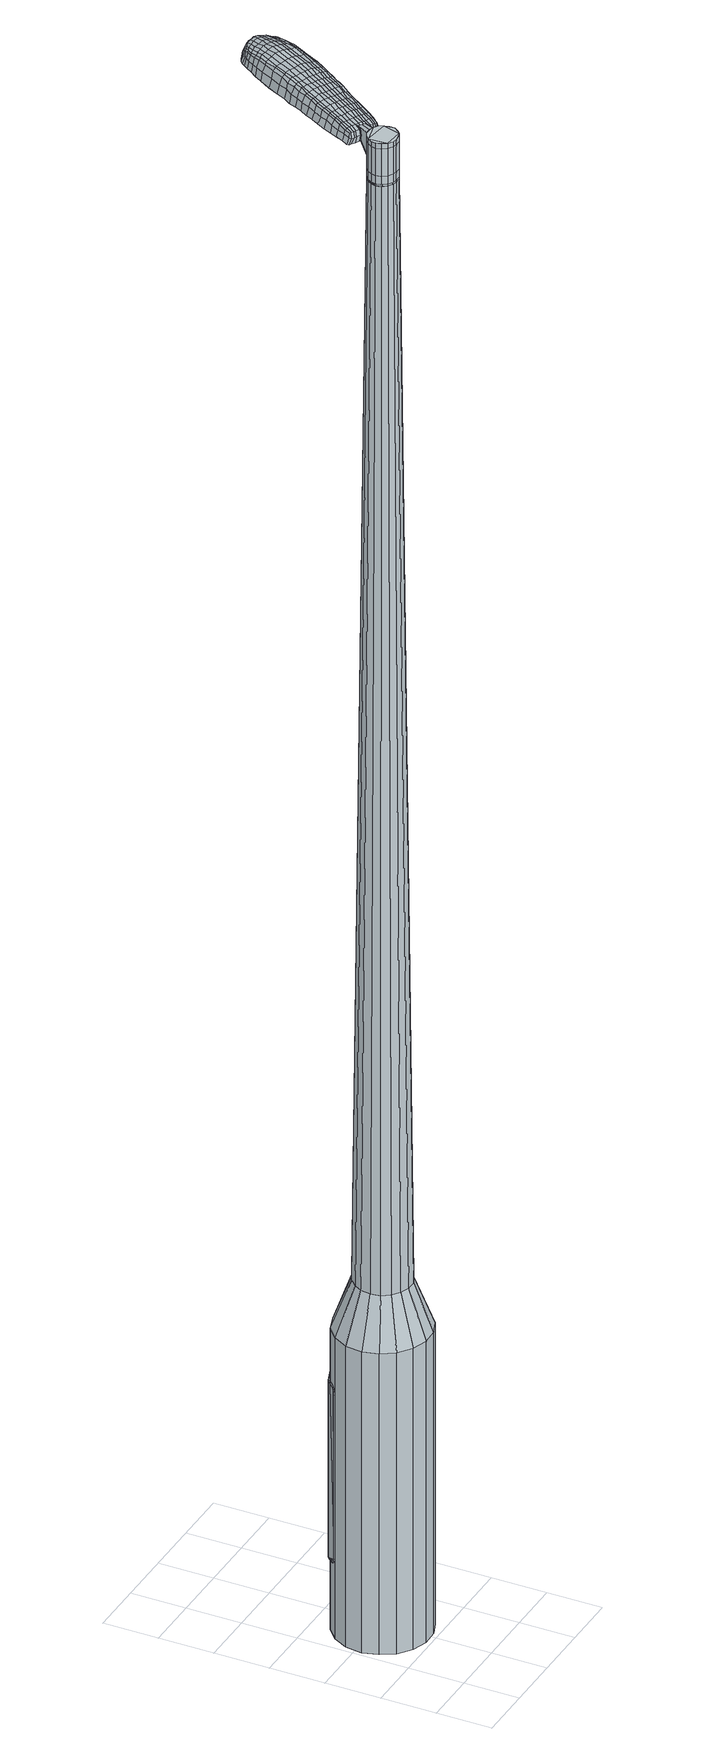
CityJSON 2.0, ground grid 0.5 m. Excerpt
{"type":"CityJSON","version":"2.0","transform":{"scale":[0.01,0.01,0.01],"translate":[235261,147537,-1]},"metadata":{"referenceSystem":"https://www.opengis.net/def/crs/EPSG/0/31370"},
"CityObjects":{
"object1":{"type":"GenericCityObject","attributes":{"cluster":329,"mean_distance_to_centroid":0.249,"new_centroid_x":235261.48,"new_centroid_y":147537.94,"mean_distance_to_camera":18.89,"H1":11.94,"H2":12.05,"Z_final":116.14,"cluster2":29,"proj_x":235270.27,"proj_y":147542.56,"id_line":52673,"bearing_l":152.27,"distance":9.94,"orientation":"right","G_obj":62.27},"geometry":[{"type":"MultiSurface","lod":"2","boundaries":[[[0,1,2,3]],[[1,4,5,2]],[[4,6,7,5]],[[6,8,9,7]],[[8,10,11,9]],[[10,12,13,11]],[[12,14,15,13]],[[14,16,17,15]],[[16,18,19,17]],[[18,20,21,19]],[[20,22,23,21]],[[22,24,25,23]],[[24,26,27,25]],[[26,28,29,27]],[[28,30,31,29]],[[30,32,33,31]],[[32,34,35,33]],[[34,0,3,35]],[[36,37,38,39]],[[38,40,41,42]],[[41,43,42]],[[42,44,45,46]],[[45,47,46]],[[46,48,49,50]],[[49,51,50]],[[42,46,50,38]],[[50,52,39,38]],[[53,36,39]],[[2,5,7,35]],[[7,9,11,15]],[[11,13,15]],[[15,17,19,23]],[[19,21,23]],[[23,25,27,31]],[[27,29,31]],[[15,23,31,7]],[[31,33,35,7]],[[3,2,35]],[[1,0,54,55]],[[0,34,56,54]],[[34,32,57,56]],[[32,30,58,57]],[[30,28,59,58]],[[28,26,60,59]],[[26,24,61,60]],[[24,22,62,61]],[[22,20,63,62]],[[20,18,64,63]],[[18,16,65,64]],[[16,14,66,65]],[[14,12,67,66]],[[12,10,68,67]],[[10,8,69,68]],[[8,6,70,69]],[[6,4,71,70]],[[4,1,55,71]],[[55,54,72,73]],[[54,56,74,72]],[[56,57,75,74]],[[57,58,76,75]],[[58,59,77,76]],[[59,60,78,77]],[[60,61,79,78]],[[61,62,80,79]],[[62,63,81,80]],[[63,64,82,81]],[[64,65,83,82]],[[65,66,84,83]],[[66,67,85,84]],[[67,68,86,85]],[[68,69,87,86]],[[69,70,88,87]],[[70,71,89,88]],[[71,55,73,89]],[[90,91,92,93]],[[74,94,91,90]],[[75,95,94,74]],[[76,96,95,75]],[[97,98,96,76]],[[99,100,98,97]],[[101,102,100,99]],[[103,104,102,101]],[[81,105,104,103]],[[106,107,105,81]],[[83,108,107,106]],[[84,109,108,83]],[[85,110,109,84]],[[86,111,110,85]],[[112,113,111,86]],[[88,114,113,112]],[[89,115,114,88]],[[93,92,115,89]],[[116,117,118,119]],[[120,116,119,121]],[[122,120,121,123]],[[124,122,123,125]],[[126,124,125,127]],[[128,126,127,129]],[[130,128,129,131]],[[132,130,131,133]],[[134,132,133,135]],[[136,134,135,137]],[[138,136,137,139]],[[140,138,139,141]],[[142,140,141,143]],[[144,142,143,145]],[[146,144,145,147]],[[148,146,147,149]],[[73,72,90,93]],[[72,74,90]],[[77,97,76]],[[77,78,99,97]],[[78,79,101,99]],[[79,80,103,101]],[[80,81,103]],[[82,106,81]],[[82,83,106]],[[87,112,86]],[[87,88,112]],[[73,93,89]],[[150,151,92,91]],[[151,115,92]],[[152,113,114]],[[152,111,113]],[[153,107,108]],[[153,105,107]],[[154,104,105]],[[154,155,102,104]],[[155,156,100,102]],[[156,157,98,100]],[[157,96,98]],[[150,91,94]],[[39,52,148,158]],[[151,150,159,149]],[[53,39,158,117]],[[150,94,118,159]],[[36,53,117,116]],[[94,95,119,118]],[[37,36,116,120]],[[95,96,121,119]],[[38,37,120,122]],[[96,157,123,121]],[[40,38,122,124]],[[157,156,125,123]],[[41,40,124,126]],[[156,155,127,125]],[[43,41,126,128]],[[155,154,129,127]],[[42,43,128,130]],[[154,105,131,129]],[[44,42,130,132]],[[105,153,133,131]],[[45,44,132,134]],[[153,108,135,133]],[[47,45,134,136]],[[108,109,137,135]],[[46,47,136,138]],[[109,110,139,137]],[[48,46,138,140]],[[110,111,141,139]],[[49,48,140,142]],[[111,152,143,141]],[[51,49,142,144]],[[152,114,145,143]],[[50,51,144,146]],[[114,115,147,145]],[[52,50,146,148]],[[115,151,149,147]],[[148,149,160,161]],[[149,159,162,160]],[[159,118,163,162]],[[118,117,164,163]],[[117,158,165,164]],[[158,148,161,165]],[[166,167,168,169]],[[170,166,169,171]],[[166,170,172,173]],[[167,166,173,174]],[[175,176,177,178]],[[179,175,178,180]],[[175,179,181,182]],[[176,175,182,183]],[[184,185,186,187]],[[188,184,187,189]],[[184,188,190,191]],[[185,184,191,192]],[[193,194,195,196]],[[197,193,196,198]],[[193,197,199,200]],[[194,193,200,201]],[[202,203,204,205]],[[206,202,205,207]],[[202,206,208,209]],[[203,202,209,210]],[[211,212,213,214]],[[215,211,214,216]],[[211,215,217,218]],[[212,211,218,219]],[[220,221,222,223]],[[212,220,223,213]],[[220,212,219,224]],[[221,220,224,225]],[[226,227,228,229]],[[221,226,229,222]],[[226,221,225,230]],[[227,226,230,231]],[[232,170,171,233]],[[227,232,233,228]],[[232,227,231,234]],[[170,232,234,172]],[[235,236,237,238]],[[239,235,238,240]],[[235,239,241,242]],[[236,235,242,243]],[[244,245,246,247]],[[236,244,247,237]],[[244,236,243,248]],[[245,244,248,249]],[[250,251,252,253]],[[245,250,253,246]],[[250,245,249,254]],[[251,250,254,255]],[[256,257,258,259]],[[251,256,259,252]],[[256,251,255,260]],[[257,256,260,261]],[[262,167,174,263]],[[257,262,263,258]],[[262,257,261,264]],[[167,262,264,168]],[[265,266,267,268]],[[269,265,268,270]],[[265,269,271,272]],[[266,265,272,273]],[[274,275,276,277]],[[266,274,277,267]],[[274,266,273,278]],[[275,274,278,279]],[[280,281,282,283]],[[275,280,283,276]],[[280,275,279,284]],[[281,280,284,285]],[[286,179,180,287]],[[281,286,287,282]],[[286,281,285,288]],[[179,286,288,181]],[[289,290,291,292]],[[293,289,292,294]],[[289,293,295,296]],[[290,289,296,297]],[[298,299,300,301]],[[290,298,301,291]],[[298,290,297,302]],[[299,298,302,303]],[[304,305,306,307]],[[299,304,307,300]],[[304,299,303,308]],[[305,304,308,309]],[[310,311,312,313]],[[305,310,313,306]],[[310,305,309,314]],[[311,310,314,315]],[[316,176,183,317]],[[311,316,317,312]],[[316,311,315,318]],[[176,316,318,177]],[[319,205,204,320]],[[321,319,320,322]],[[319,321,323,324]],[[205,319,324,207]],[[325,321,322,326]],[[327,325,326,328]],[[325,327,329,330]],[[321,325,330,323]],[[331,327,328,332]],[[333,331,332,334]],[[331,333,335,336]],[[327,331,336,329]],[[337,333,334,338]],[[339,337,338,340]],[[337,339,341,342]],[[333,337,342,335]],[[343,339,340,344]],[[194,343,344,195]],[[343,194,201,345]],[[339,343,345,341]],[[346,347,192,191]],[[348,346,191,190]],[[346,348,349,350]],[[347,346,350,351]],[[352,353,351,350]],[[354,352,350,349]],[[352,354,355,356]],[[353,352,356,357]],[[358,359,357,356]],[[360,358,356,355]],[[358,360,361,362]],[[359,358,362,363]],[[364,365,363,362]],[[366,364,362,361]],[[364,366,199,197]],[[365,364,197,198]],[[367,368,369,370]],[[269,367,370,271]],[[367,269,270,371]],[[368,367,371,372]],[[373,188,189,374]],[[368,373,374,369]],[[373,368,372,375]],[[188,373,375,190]],[[376,377,378,379]],[[215,376,379,217]],[[376,215,216,380]],[[377,376,380,381]],[[382,383,384,385]],[[377,382,385,378]],[[382,377,381,386]],[[383,382,386,387]],[[388,185,192,389]],[[383,388,389,384]],[[388,383,387,390]],[[185,388,390,186]],[[391,392,393,394]],[[173,391,394,174]],[[391,173,172,395]],[[392,391,395,396]],[[397,398,399,400]],[[392,397,400,393]],[[397,392,396,401]],[[398,397,401,402]],[[403,196,195,404]],[[398,403,404,399]],[[403,398,402,405]],[[196,403,405,198]],[[406,407,408,409]],[[178,406,409,180]],[[406,178,177,410]],[[407,406,410,411]],[[412,200,199,413]],[[407,412,413,408]],[[412,407,411,414]],[[200,412,414,201]],[[415,416,417,418]],[[293,415,418,295]],[[415,293,294,419]],[[416,415,419,420]],[[421,206,207,422]],[[416,421,422,417]],[[421,416,420,423]],[[206,421,423,208]],[[424,425,426,427]],[[239,424,427,241]],[[424,239,240,428]],[[425,424,428,429]],[[430,431,432,433]],[[425,430,433,426]],[[430,425,429,434]],[[431,430,434,435]],[[436,203,210,437]],[[431,436,437,432]],[[436,431,435,438]],[[203,436,438,204]],[[439,440,429,428]],[[238,439,428,240]],[[439,238,237,441]],[[440,439,441,442]],[[443,444,435,434]],[[440,443,434,429]],[[443,440,442,445]],[[444,443,445,446]],[[447,320,204,438]],[[444,447,438,435]],[[447,444,446,448]],[[320,447,448,322]],[[449,450,451,452]],[[296,449,452,297]],[[449,296,295,418]],[[450,449,418,417]],[[453,324,323,454]],[[450,453,454,451]],[[453,450,417,422]],[[324,453,422,207]],[[455,456,442,441]],[[247,455,441,237]],[[455,247,246,457]],[[456,455,457,458]],[[459,460,446,445]],[[456,459,445,442]],[[459,456,458,461]],[[460,459,461,462]],[[463,326,322,448]],[[460,463,448,446]],[[463,460,462,464]],[[326,463,464,328]],[[465,466,467,468]],[[302,465,468,303]],[[465,302,297,452]],[[466,465,452,451]],[[469,330,329,470]],[[466,469,470,467]],[[469,466,451,454]],[[330,469,454,323]],[[471,472,458,457]],[[253,471,457,246]],[[471,253,252,473]],[[472,471,473,474]],[[475,476,462,461]],[[472,475,461,458]],[[475,472,474,477]],[[476,475,477,478]],[[479,332,328,464]],[[476,479,464,462]],[[479,476,478,480]],[[332,479,480,334]],[[481,482,483,484]],[[308,481,484,309]],[[481,308,303,468]],[[482,481,468,467]],[[485,336,335,486]],[[482,485,486,483]],[[485,482,467,470]],[[336,485,470,329]],[[487,488,474,473]],[[259,487,473,252]],[[487,259,258,489]],[[488,487,489,490]],[[491,492,478,477]],[[488,491,477,474]],[[491,488,490,493]],[[492,491,493,494]],[[495,338,334,480]],[[492,495,480,478]],[[495,492,494,496]],[[338,495,496,340]],[[497,498,499,500]],[[314,497,500,315]],[[497,314,309,484]],[[498,497,484,483]],[[501,342,341,502]],[[498,501,502,499]],[[501,498,483,486]],[[342,501,486,335]],[[503,504,490,489]],[[263,503,489,258]],[[503,263,174,394]],[[504,503,394,393]],[[505,506,494,493]],[[504,505,493,490]],[[505,504,393,400]],[[506,505,400,399]],[[507,344,340,496]],[[506,507,496,494]],[[507,506,399,404]],[[344,507,404,195]],[[508,509,411,410]],[[318,508,410,177]],[[508,318,315,500]],[[509,508,500,499]],[[510,345,201,414]],[[509,510,414,411]],[[510,509,499,502]],[[345,510,502,341]],[[511,512,372,371]],[[268,511,371,270]],[[511,268,267,513]],[[512,511,513,514]],[[515,348,190,375]],[[512,515,375,372]],[[515,512,514,516]],[[348,515,516,349]],[[517,518,519,520]],[[218,517,520,219]],[[517,218,217,379]],[[518,517,379,378]],[[521,522,523,524]],[[518,521,524,519]],[[521,518,378,385]],[[522,521,385,384]],[[525,347,351,526]],[[522,525,526,523]],[[525,522,384,389]],[[347,525,389,192]],[[527,528,514,513]],[[277,527,513,267]],[[527,277,276,529]],[[528,527,529,530]],[[531,354,349,516]],[[528,531,516,514]],[[531,528,530,532]],[[354,531,532,355]],[[533,534,535,536]],[[224,533,536,225]],[[533,224,219,520]],[[534,533,520,519]],[[537,538,539,540]],[[534,537,540,535]],[[537,534,519,524]],[[538,537,524,523]],[[541,353,357,542]],[[538,541,542,539]],[[541,538,523,526]],[[353,541,526,351]],[[543,544,530,529]],[[283,543,529,276]],[[543,283,282,545]],[[544,543,545,546]],[[547,360,355,532]],[[544,547,532,530]],[[547,544,546,548]],[[360,547,548,361]],[[549,550,551,552]],[[230,549,552,231]],[[549,230,225,536]],[[550,549,536,535]],[[553,554,555,556]],[[550,553,556,551]],[[553,550,535,540]],[[554,553,540,539]],[[557,359,363,558]],[[554,557,558,555]],[[557,554,539,542]],[[359,557,542,357]],[[559,560,546,545]],[[287,559,545,282]],[[559,287,180,409]],[[560,559,409,408]],[[561,366,361,548]],[[560,561,548,546]],[[561,560,408,413]],[[366,561,413,199]],[[562,563,396,395]],[[234,562,395,172]],[[562,234,231,552]],[[563,562,552,551]],[[564,565,402,401]],[[563,564,401,396]],[[564,563,551,556]],[[565,564,556,555]],[[566,365,198,405]],[[565,566,405,402]],[[566,565,555,558]],[[365,566,558,363]],[[567,568,569,570]],[[570,569,571,572]],[[573,571,569,574]],[[574,569,568,575]],[[576,577,578,579]],[[579,578,580,581]],[[582,580,578,583]],[[583,578,577,584]],[[585,586,587,588]],[[588,587,589,590]],[[591,589,587,592]],[[592,587,586,593]],[[594,595,596,597]],[[597,596,598,599]],[[600,598,596,601]],[[601,596,595,602]],[[603,604,605,606]],[[606,605,607,608]],[[609,607,605,610]],[[610,605,604,611]],[[612,613,614,615]],[[615,614,616,617]],[[618,616,614,619]],[[619,614,613,620]],[[621,622,623,624]],[[624,623,613,612]],[[620,613,623,625]],[[625,623,622,626]],[[627,628,629,630]],[[630,629,622,621]],[[626,622,629,631]],[[631,629,628,632]],[[572,571,633,634]],[[634,633,628,627]],[[632,628,633,635]],[[635,633,571,573]],[[636,637,638,639]],[[639,638,640,641]],[[642,640,638,643]],[[643,638,637,644]],[[645,646,647,648]],[[648,647,637,636]],[[644,637,647,649]],[[649,647,646,650]],[[651,652,653,654]],[[654,653,646,645]],[[650,646,653,655]],[[655,653,652,656]],[[657,658,659,660]],[[660,659,652,651]],[[656,652,659,661]],[[661,659,658,662]],[[575,568,663,664]],[[664,663,658,657]],[[662,658,663,665]],[[665,663,568,567]],[[666,667,668,669]],[[669,668,670,671]],[[672,670,668,673]],[[673,668,667,674]],[[675,676,677,678]],[[678,677,667,666]],[[674,667,677,679]],[[679,677,676,680]],[[681,682,683,684]],[[684,683,676,675]],[[680,676,683,685]],[[685,683,682,686]],[[581,580,687,688]],[[688,687,682,681]],[[686,682,687,689]],[[689,687,580,582]],[[690,691,692,693]],[[693,692,694,695]],[[696,694,692,697]],[[697,692,691,698]],[[699,700,701,702]],[[702,701,691,690]],[[698,691,701,703]],[[703,701,700,704]],[[705,706,707,708]],[[708,707,700,699]],[[704,700,707,709]],[[709,707,706,710]],[[711,712,713,714]],[[714,713,706,705]],[[710,706,713,715]],[[715,713,712,716]],[[584,577,717,718]],[[718,717,712,711]],[[716,712,717,719]],[[719,717,577,576]],[[603,606,720,721]],[[721,720,722,723]],[[724,722,720,725]],[[725,720,606,608]],[[723,722,726,727]],[[727,726,728,729]],[[730,728,726,731]],[[731,726,722,724]],[[729,728,732,733]],[[733,732,734,735]],[[736,734,732,737]],[[737,732,728,730]],[[735,734,738,739]],[[739,738,740,741]],[[742,740,738,743]],[[743,738,734,736]],[[741,740,744,745]],[[745,744,595,594]],[[602,595,744,746]],[[746,744,740,742]],[[593,747,748,592]],[[592,748,749,591]],[[750,749,748,751]],[[751,748,747,752]],[[752,753,754,751]],[[751,754,755,750]],[[756,755,754,757]],[[757,754,753,758]],[[758,759,760,757]],[[757,760,761,756]],[[762,761,760,763]],[[763,760,759,764]],[[764,765,766,763]],[[763,766,767,762]],[[600,767,766,598]],[[598,766,765,599]],[[768,769,770,771]],[[771,770,670,672]],[[671,670,770,772]],[[772,770,769,773]],[[590,589,774,775]],[[775,774,769,768]],[[773,769,774,776]],[[776,774,589,591]],[[777,778,779,780]],[[780,779,616,618]],[[617,616,779,781]],[[781,779,778,782]],[[783,784,785,786]],[[786,785,778,777]],[[782,778,785,787]],[[787,785,784,788]],[[593,586,789,790]],[[790,789,784,783]],[[788,784,789,791]],[[791,789,586,585]],[[792,793,794,795]],[[795,794,574,575]],[[573,574,794,796]],[[796,794,793,797]],[[798,799,800,801]],[[801,800,793,792]],[[797,793,800,802]],[[802,800,799,803]],[[594,597,804,805]],[[805,804,799,798]],[[803,799,804,806]],[[806,804,597,599]],[[807,808,809,810]],[[810,809,579,581]],[[576,579,809,811]],[[811,809,808,812]],[[600,601,813,814]],[[814,813,808,807]],[[812,808,813,815]],[[815,813,601,602]],[[816,817,694,818]],[[818,694,696]],[[695,694,819]],[[819,694,817,820]],[[608,607,821,822]],[[822,821,817,816]],[[820,817,821,823]],[[823,821,607,609]],[[824,825,826,827]],[[827,826,640,642]],[[641,640,826,828]],[[828,826,825,829]],[[830,831,832,833]],[[833,832,825,824]],[[829,825,832,834]],[[834,832,831,835]],[[611,604,836,837]],[[837,836,831,830]],[[835,831,836,838]],[[838,836,604,603]],[[829,839,840,828]],[[828,840,639,641]],[[636,639,840,841]],[[841,840,839,842]],[[835,843,844,834]],[[834,844,839,829]],[[842,839,844,845]],[[845,844,843,846]],[[603,721,161,838]],[[838,161,843,835]],[[846,843,161,847]],[[847,161,721,723]],[[848,849,850,851]],[[851,850,697,698]],[[696,697,850,818]],[[818,850,849,816]],[[724,725,852,853]],[[853,852,849,848]],[[816,849,852,822]],[[822,852,725,608]],[[842,854,855,841]],[[841,855,648,636]],[[645,648,855,856]],[[856,855,854,857]],[[846,858,859,845]],[[845,859,854,842]],[[857,854,859,860]],[[860,859,858,861]],[[723,727,862,847]],[[847,862,858,846]],[[861,858,862,863]],[[863,862,727,729]],[[864,865,866,867]],[[867,866,703,704]],[[698,703,866,851]],[[851,866,865,848]],[[730,731,868,869]],[[869,868,865,864]],[[848,865,868,853]],[[853,868,731,724]],[[857,870,856]],[[856,870,654,645]],[[651,654,870,871]],[[871,870,872]],[[861,873,874,860]],[[860,874,870,857]],[[872,870,874,875]],[[875,874,873,876]],[[729,733,877,863]],[[863,877,873,861]],[[876,873,877,878]],[[878,877,733,735]],[[879,880,881,882]],[[882,881,709,710]],[[704,709,881,867]],[[867,881,880,864]],[[736,737,883,884]],[[884,883,880,879]],[[864,880,883,869]],[[869,883,737,730]],[[872,885,886,871]],[[871,886,660,651]],[[657,660,886,887]],[[887,886,885,888]],[[876,889,890,875]],[[875,890,885,872]],[[888,885,890,891]],[[891,890,889,892]],[[735,739,893,878]],[[878,893,889,876]],[[892,889,893,894]],[[894,893,739,741]],[[895,896,897,898]],[[898,897,715,716]],[[710,715,897,882]],[[882,897,896,879]],[[742,743,899,900]],[[900,899,896,895]],[[879,896,899,884]],[[884,899,743,736]],[[888,901,902,887]],[[887,902,664,657]],[[575,664,902,795]],[[795,902,901,792]],[[892,903,904,891]],[[891,904,901,888]],[[792,901,904,801]],[[801,904,903,798]],[[741,745,905,894]],[[894,905,903,892]],[[798,903,905,805]],[[805,905,745,594]],[[812,906,907,811]],[[811,907,719,576]],[[716,719,907,898]],[[898,907,906,895]],[[602,746,908,815]],[[815,908,906,812]],[[895,906,908,900]],[[900,908,746,742]],[[773,909,910,772]],[[772,910,669,671]],[[666,669,910,911]],[[911,910,909,912]],[[591,749,913,776]],[[776,913,909,773]],[[912,909,913,914]],[[914,913,749,750]],[[915,916,917,918]],[[918,917,619,620]],[[618,619,917,780]],[[780,917,916,777]],[[919,920,921,922]],[[922,921,916,915]],[[777,916,921,786]],[[786,921,920,783]],[[752,747,923,924]],[[924,923,920,919]],[[783,920,923,790]],[[790,923,747,593]],[[912,925,926,911]],[[911,926,678,666]],[[675,678,926,927]],[[927,926,925,928]],[[750,755,929,914]],[[914,929,925,912]],[[928,925,929,930]],[[930,929,755,756]],[[931,932,933,934]],[[934,933,625,626]],[[620,625,933,918]],[[918,933,932,915]],[[935,936,937,938]],[[938,937,932,931]],[[915,932,937,922]],[[922,937,936,919]],[[758,753,939,940]],[[940,939,936,935]],[[919,936,939,924]],[[924,939,753,752]],[[928,941,942,927]],[[927,942,684,675]],[[681,684,942,943]],[[943,942,941,944]],[[756,761,945,930]],[[930,945,941,928]],[[944,941,945,946]],[[946,945,761,762]],[[947,948,949,950]],[[950,949,631,632]],[[626,631,949,934]],[[934,949,948,931]],[[951,952,953,954]],[[954,953,948,947]],[[931,948,953,938]],[[938,953,952,935]],[[764,759,955,956]],[[956,955,952,951]],[[935,952,955,940]],[[940,955,759,758]],[[944,957,958,943]],[[943,958,688,681]],[[581,688,958,810]],[[810,958,957,807]],[[762,767,959,946]],[[946,959,957,944]],[[807,957,959,814]],[[814,959,767,600]],[[797,960,961,796]],[[796,961,635,573]],[[632,635,961,950]],[[950,961,960,947]],[[803,962,963,802]],[[802,963,960,797]],[[947,960,963,954]],[[954,963,962,951]],[[599,765,964,806]],[[806,964,962,803]],[[951,962,964,956]],[[956,964,765,764]],[[567,570,169,168]],[[570,572,171,169]],[[582,583,182,181]],[[583,584,183,182]],[[585,588,187,186]],[[588,590,189,187]],[[609,610,209,208]],[[610,611,210,209]],[[612,615,214,213]],[[615,617,216,214]],[[621,624,223,222]],[[624,612,213,223]],[[627,630,229,228]],[[630,621,222,229]],[[572,634,233,171]],[[634,627,228,233]],[[642,643,242,241]],[[643,644,243,242]],[[644,649,248,243]],[[649,650,249,248]],[[650,655,254,249]],[[655,656,255,254]],[[656,661,260,255]],[[661,662,261,260]],[[662,665,264,261]],[[665,567,168,264]],[[672,673,272,271]],[[673,674,273,272]],[[674,679,278,273]],[[679,680,279,278]],[[680,685,284,279]],[[685,686,285,284]],[[686,689,288,285]],[[689,582,181,288]],[[690,693,292,291]],[[693,695,294,292]],[[699,702,301,300]],[[702,690,291,301]],[[705,708,307,306]],[[708,699,300,307]],[[711,714,313,312]],[[714,705,306,313]],[[584,718,317,183]],[[718,711,312,317]],[[768,771,370,369]],[[771,672,271,370]],[[590,775,374,189]],[[775,768,369,374]],[[617,781,380,216]],[[781,782,381,380]],[[782,787,386,381]],[[787,788,387,386]],[[788,791,390,387]],[[791,585,186,390]],[[695,819,419,294]],[[819,820,420,419]],[[820,823,423,420]],[[823,609,208,423]],[[824,827,427,426]],[[827,642,241,427]],[[830,833,433,432]],[[833,824,426,433]],[[611,837,437,210]],[[837,830,432,437]],[[965,966,967,968]],[[969,970,968,967]],[[971,972,973,974]],[[975,976,977,978]],[[966,979,980,967]],[[981,969,967,980]],[[982,971,974,983]],[[984,985,976,975]],[[979,986,987,980]],[[987,988,981,980]],[[989,982,983,990]],[[991,985,984,992]],[[986,993,994,987]],[[994,995,988,987]],[[996,989,990,997]],[[998,991,992,999]],[[1000,1001,1002,1003]],[[1004,1005,1001,1000]],[[1004,1006,1007,1005]],[[1006,1008,1009,1007]],[[1010,1011,1012,1013]],[[1014,1015,1011,1010]],[[1016,1015,1014]],[[1017,1018,1015,1016]],[[1013,1002,1001,1010]],[[1010,1001,1005,1014]],[[1005,1007,1016,1014]],[[1007,1009,1017,1016]],[[974,973,970,969]],[[983,974,969,981]],[[988,990,983,981]],[[995,997,990,988]],[[975,978,972,971]],[[984,975,971,982]],[[992,984,982,989]],[[999,992,989,996]],[[976,1000,1003,977]],[[985,1004,1000,976]],[[1006,1004,985,991]],[[1008,1006,991,998]],[[1019,1020,1021,1022]],[[1021,1023,1024,1025]],[[1021,1025,1026,1027]],[[1021,1027,1022]],[[1028,1019,1022,1029]],[[1030,1029,1022,1031]],[[1032,1031,1022]],[[1033,1021,1020,1034]],[[1035,1033,1034,1036]],[[1037,1035,1036,1038]],[[1039,1037,1038,1040]],[[1041,1039,1040,1042]],[[1042,1043,1044,1045]],[[1042,1045,1046,1047]],[[1042,1047,1048,1049]],[[1048,1050,1051,1052]],[[1048,1052,1053,1054]],[[1048,1054,1049]],[[1042,1049,1041]],[[1055,1056,1020,1019]],[[1057,1058,1023,1021]],[[1059,1060,1032,1022]],[[1056,1061,1034,1020]],[[1062,1057,1021,1033]],[[1061,1063,1036,1034]],[[1064,1062,1033,1035]],[[1063,1065,1038,1036]],[[1066,1064,1035,1037]],[[1065,1067,1040,1038]],[[1068,1066,1037,1039]],[[1067,1069,1042,1040]],[[1070,1068,1039,1041]],[[1069,1071,1043,1042]],[[1072,1073,1050,1048]],[[1074,1070,1041,1049]],[[1044,1043,1071,1075]],[[1045,1044,1075,1076]],[[1046,1045,1076,1077]],[[1047,1046,1077,1078]],[[1048,1047,1078,1072]],[[1079,1055,1019,1028]],[[1080,1079,1028,1029]],[[1081,1080,1029,1030]],[[1082,1081,1030,1031]],[[1060,1082,1031,1032]],[[1024,1023,1058,1083]],[[1051,1050,1073,1084]],[[1025,1024,1083,1085]],[[1026,1025,1085,1086]],[[1027,1026,1086,1087]],[[1022,1027,1087,1059]],[[1052,1051,1084,1088]],[[1053,1052,1088,1089]],[[1054,1053,1089,1090]],[[1049,1054,1090,1074]]]}]}
},
"vertices":[
[66,133,384],[78,124,384],[78,124,96],[66,133,96],[86,112,384],[86,112,96],[89,98,384],[89,98,96],[87,83,384],[87,83,96],[80,70,384],[80,70,96],[69,60,384],[69,60,96],[56,55,384],[56,55,96],[41,54,384],[41,54,96],[27,59,384],[27,59,96],[15,68,384],[15,68,96],[8,80,384],[8,80,96],[4,94,384],[4,94,96],[6,109,384],[6,109,96],[13,122,384],[13,122,96],[24,132,384],[24,132,96],[38,137,384],[38,137,96],[52,138,384],[52,138,96],[44,109,1524],[40,107,1524],[36,104,1524],[53,108,1524],[34,100,1524],[33,96,1524],[37,87,1524],[34,91,1524],[41,84,1524],[45,83,1524],[54,85,1524],[50,83,1524],[57,88,1524],[60,92,1524],[59,101,1524],[60,97,1524],[57,105,1524],[49,109,1524],[59,118,429],[65,113,429],[50,121,429],[41,121,429],[33,117,429],[27,111,429],[23,104,429],[22,95,429],[23,86,429],[28,79,429],[35,74,429],[43,71,429],[52,71,429],[60,75,429],[67,81,429],[71,88,429],[72,97,429],[70,106,429],[53,108,1483],[57,105,1483],[49,109,1483],[44,109,1483],[40,107,1483],[36,104,1483],[34,100,1483],[33,96,1483],[34,91,1483],[37,87,1483],[41,84,1483],[45,83,1483],[50,83,1483],[54,85,1483],[57,88,1483],[60,92,1483],[60,97,1483],[59,101,1483],[53,107,1483],[53,107,1485],[56,105,1485],[56,105,1483],[49,109,1485],[44,109,1485],[40,107,1485],[37,104,1483],[37,104,1485],[35,100,1483],[35,100,1485],[34,96,1483],[34,96,1485],[35,91,1483],[35,91,1485],[37,87,1485],[41,85,1483],[41,85,1485],[45,83,1485],[50,83,1485],[54,85,1485],[57,88,1485],[59,92,1483],[59,92,1485],[60,97,1485],[59,101,1485],[44,109,1519],[49,109,1519],[49,109,1493],[44,109,1493],[40,107,1519],[40,107,1493],[36,104,1519],[36,104,1493],[34,100,1519],[34,100,1493],[33,96,1519],[33,96,1493],[34,91,1519],[34,91,1493],[37,87,1519],[37,87,1493],[41,84,1519],[41,84,1493],[45,83,1519],[45,83,1493],[50,83,1519],[50,83,1493],[54,85,1519],[54,85,1493],[57,88,1519],[57,88,1493],[60,92,1519],[60,92,1493],[60,97,1519],[60,97,1493],[59,101,1519],[59,101,1493],[57,105,1519],[57,105,1493],[53,108,1485],[57,105,1485],[60,92,1485],[41,84,1485],[34,91,1485],[33,96,1485],[34,100,1485],[36,104,1485],[53,108,1519],[53,108,1493],[65,123,1513],[65,123,1518],[62,124,1513],[59,126,1513],[59,126,1518],[62,124,1518],[114,181,1519],[110,175,1518],[112,175,1509],[115,181,1510],[118,188,1519],[120,189,1510],[116,188,1526],[112,181,1525],[108,175,1525],[80,199,1519],[76,193,1518],[77,191,1525],[80,198,1525],[83,207,1519],[84,205,1526],[83,209,1510],[79,201,1510],[76,195,1509],[129,256,1519],[132,254,1519],[133,255,1513],[130,257,1513],[125,257,1519],[125,258,1513],[124,255,1524],[128,254,1524],[132,253,1524],[95,190,1530],[91,184,1529],[94,182,1529],[98,189,1530],[99,198,1531],[102,197,1531],[96,200,1530],[91,192,1530],[88,185,1529],[57,119,1512],[60,117,1512],[60,119,1517],[58,120,1517],[55,120,1512],[55,121,1517],[55,121,1506],[58,120,1506],[60,118,1506],[140,234,1519],[139,231,1519],[140,231,1512],[141,234,1512],[140,236,1518],[142,237,1512],[139,236,1522],[139,234,1523],[137,231,1524],[137,226,1519],[135,221,1519],[136,222,1512],[139,227,1512],[136,227,1524],[133,221,1525],[132,216,1519],[129,209,1519],[131,209,1511],[134,216,1511],[131,216,1526],[127,209,1526],[123,199,1519],[125,199,1510],[122,199,1526],[75,118,1513],[79,124,1513],[78,124,1518],[74,118,1517],[72,113,1512],[72,114,1516],[74,113,1506],[77,118,1507],[81,124,1507],[83,131,1514],[87,137,1515],[86,137,1520],[82,130,1519],[85,131,1507],[89,137,1507],[91,143,1515],[95,150,1516],[93,150,1522],[89,143,1521],[93,144,1508],[97,150,1508],[99,156,1517],[103,162,1517],[101,162,1524],[97,156,1523],[101,156,1508],[104,163,1509],[106,169,1518],[104,168,1524],[108,169,1509],[109,251,1519],[107,249,1519],[108,248,1524],[110,251,1523],[110,253,1518],[111,252,1522],[110,255,1512],[108,253,1512],[106,250,1512],[104,245,1519],[101,240,1519],[102,239,1525],[105,244,1524],[103,246,1512],[100,241,1512],[98,235,1519],[94,228,1519],[95,226,1526],[99,233,1526],[97,236,1511],[93,229,1511],[89,217,1519],[90,216,1526],[88,219,1510],[49,132,1513],[52,139,1513],[51,140,1507],[48,133,1507],[47,127,1512],[46,128,1506],[48,127,1516],[49,131,1517],[53,138,1518],[55,146,1514],[58,152,1515],[57,154,1507],[54,147,1507],[56,144,1519],[59,151,1520],[61,159,1515],[64,166,1516],[64,168,1508],[60,161,1508],[62,158,1521],[65,165,1522],[67,173,1517],[70,180,1517],[70,181,1509],[67,175,1508],[68,171,1523],[71,178,1524],[73,186,1518],[73,188,1509],[74,185,1524],[61,125,1519],[63,123,1519],[64,131,1520],[66,130,1520],[61,133,1520],[58,126,1519],[67,138,1522],[70,136,1522],[71,144,1523],[73,143,1523],[68,146,1523],[65,139,1521],[74,151,1524],[77,150,1524],[78,158,1525],[80,156,1525],[75,159,1525],[72,152,1524],[81,164,1526],[84,163,1526],[85,171,1527],[87,169,1527],[82,172,1527],[78,166,1526],[88,177,1528],[91,176,1528],[85,179,1528],[127,252,1527],[130,250,1527],[123,253,1526],[121,249,1527],[125,248,1528],[128,246,1528],[122,242,1529],[125,240,1529],[118,243,1528],[115,237,1530],[118,236,1530],[122,234,1530],[115,229,1531],[118,227,1531],[111,231,1530],[107,223,1531],[111,221,1531],[114,219,1531],[105,210,1531],[108,208,1531],[101,211,1531],[112,255,1518],[115,256,1519],[115,257,1513],[112,256,1513],[112,253,1523],[115,254,1523],[120,257,1519],[120,258,1513],[119,255,1524],[141,239,1518],[140,241,1518],[139,241,1523],[139,238,1523],[142,239,1513],[141,242,1513],[139,245,1519],[138,249,1519],[137,247,1524],[138,244,1523],[140,246,1513],[138,249,1513],[135,252,1519],[134,250,1524],[136,252,1513],[110,181,1528],[109,182,1528],[105,176,1528],[107,175,1527],[115,189,1528],[113,190,1529],[106,184,1529],[103,185,1530],[100,179,1529],[103,178,1528],[111,192,1529],[108,193,1530],[101,187,1530],[97,181,1529],[105,195,1531],[82,197,1528],[84,196,1529],[88,204,1529],[86,204,1528],[79,190,1527],[81,189,1528],[87,194,1529],[91,202,1530],[84,187,1528],[47,124,1512],[49,123,1512],[50,124,1517],[48,125,1517],[46,126,1506],[48,125,1506],[52,122,1512],[52,123,1517],[51,123,1506],[70,112,1512],[69,113,1512],[70,113,1506],[72,112,1506],[70,113,1517],[69,114,1517],[67,114,1512],[64,115,1512],[65,116,1506],[68,114,1506],[67,115,1517],[65,116,1517],[62,116,1512],[63,117,1506],[63,117,1517],[73,118,1519],[72,119,1519],[77,124,1520],[75,125,1520],[70,120,1519],[67,121,1519],[73,126,1520],[71,127,1520],[65,122,1519],[69,129,1520],[50,130,1519],[52,129,1519],[55,136,1520],[54,137,1520],[55,128,1519],[58,134,1520],[81,131,1521],[79,132,1521],[84,137,1522],[83,138,1522],[77,133,1521],[75,134,1521],[81,139,1522],[78,140,1523],[72,135,1522],[76,142,1523],[57,144,1521],[59,143,1521],[62,149,1522],[60,150,1522],[62,141,1521],[65,148,1522],[88,144,1523],[87,144,1523],[92,150,1524],[90,151,1524],[84,146,1523],[82,147,1524],[88,152,1525],[85,153,1525],[79,148,1524],[83,155,1525],[63,157,1523],[65,156,1523],[68,163,1524],[66,164,1524],[68,154,1524],[71,161,1525],[96,156,1525],[94,157,1525],[99,163,1526],[98,164,1526],[92,158,1526],[89,160,1526],[95,165,1527],[93,166,1527],[86,161,1526],[90,168,1527],[69,170,1525],[71,169,1525],[74,176,1526],[72,177,1526],[75,168,1526],[78,174,1527],[103,169,1527],[101,170,1527],[99,171,1527],[96,173,1528],[94,174,1528],[76,184,1527],[78,183,1527],[81,181,1528],[111,251,1525],[114,252,1525],[109,248,1526],[112,249,1526],[118,253,1526],[116,249,1527],[138,236,1525],[138,238,1525],[136,235,1526],[137,233,1525],[137,242,1525],[135,245,1526],[133,241,1527],[135,238,1526],[133,248,1526],[131,244,1527],[106,244,1526],[109,244,1527],[103,238,1527],[106,238,1528],[113,244,1528],[110,238,1529],[135,228,1526],[134,230,1527],[131,224,1528],[132,222,1527],[133,233,1527],[131,236,1528],[128,229,1529],[130,227,1528],[128,238,1528],[125,232,1530],[100,233,1528],[103,233,1529],[96,226,1528],[99,225,1529],[107,232,1529],[103,224,1530],[130,217,1528],[129,219,1528],[125,211,1529],[126,210,1528],[127,221,1529],[124,223,1530],[120,215,1530],[123,213,1530],[122,225,1530],[117,217,1531],[91,215,1529],[93,215,1529],[97,213,1530],[120,199,1528],[119,201,1529],[117,202,1530],[114,204,1530],[111,206,1531],[110,176,1509],[108,176,1518],[112,182,1518],[114,182,1509],[116,189,1519],[118,190,1510],[114,189,1525],[110,182,1525],[107,176,1525],[79,190,1525],[78,192,1518],[81,198,1518],[82,197,1525],[85,206,1519],[86,204,1525],[84,208,1510],[81,200,1509],[78,194,1509],[132,253,1513],[131,252,1519],[128,254,1519],[129,255,1513],[125,255,1519],[125,255,1513],[124,253,1524],[128,253,1524],[131,251,1524],[94,183,1528],[92,184,1528],[95,191,1529],[98,189,1529],[99,199,1529],[102,197,1529],[96,200,1529],[92,192,1529],[89,186,1528],[61,120,1516],[61,119,1512],[58,121,1512],[59,121,1516],[56,122,1512],[56,123,1516],[56,123,1506],[59,122,1506],[61,120,1506],[139,232,1512],[137,232,1519],[138,234,1518],[140,235,1512],[138,236,1518],[140,237,1512],[137,236,1522],[137,235,1523],[136,232,1523],[135,222,1512],[133,222,1519],[135,227,1519],[137,227,1512],[134,227,1524],[131,222,1525],[129,210,1511],[127,210,1519],[130,217,1519],[132,217,1511],[129,217,1525],[125,210,1526],[122,200,1519],[124,200,1510],[120,200,1526],[76,125,1518],[78,125,1513],[74,119,1513],[73,119,1517],[71,115,1512],[71,116,1515],[72,115,1506],[75,119,1506],[79,126,1507],[84,138,1520],[86,138,1514],[82,132,1514],[80,132,1519],[83,132,1507],[87,138,1507],[92,151,1522],[93,151,1516],[89,144,1515],[88,144,1521],[91,145,1508],[95,151,1508],[99,163,1523],[101,163,1517],[97,157,1516],[95,157,1522],[99,158,1508],[103,164,1508],[105,170,1517],[103,170,1524],[107,170,1509],[109,246,1523],[108,247,1519],[110,250,1518],[111,249,1523],[111,252,1518],[112,251,1522],[111,253,1512],[109,251,1512],[108,249,1512],[103,237,1525],[103,239,1519],[106,243,1519],[106,242,1524],[105,245,1512],[102,240,1512],[97,225,1526],[96,227,1519],[100,234,1519],[100,232,1525],[99,235,1511],[95,228,1511],[90,216,1519],[91,215,1526],[90,218,1510],[53,139,1507],[54,138,1513],[51,131,1513],[50,133,1506],[49,126,1512],[48,128,1506],[50,127,1515],[51,130,1517],[54,137,1518],[59,153,1507],[60,152,1514],[57,145,1514],[56,146,1507],[58,144,1519],[61,151,1520],[65,167,1508],[66,165,1516],[63,159,1515],[62,160,1508],[64,157,1521],[67,164,1522],[71,181,1508],[72,179,1517],[69,172,1516],[68,174,1508],[70,171,1522],[73,177,1523],[75,185,1517],[74,187,1509],[76,184,1524],[61,125,1518],[63,124,1518],[64,132,1519],[67,130,1519],[62,133,1519],[59,127,1518],[68,138,1520],[70,137,1520],[71,145,1521],[74,144,1521],[69,146,1521],[65,140,1520],[75,151,1523],[77,150,1523],[78,158,1524],[81,157,1524],[75,160,1524],[72,153,1523],[81,165,1525],[84,163,1525],[85,171,1526],[87,170,1526],[82,173,1526],[79,166,1525],[88,178,1527],[91,176,1527],[85,179,1527],[129,249,1526],[127,251,1526],[123,251,1525],[121,248,1526],[125,247,1526],[128,245,1526],[125,240,1528],[122,242,1528],[118,243,1527],[115,236,1528],[118,235,1529],[121,234,1529],[118,227,1530],[115,229,1530],[112,230,1529],[107,222,1530],[111,221,1530],[114,219,1530],[108,208,1530],[105,210,1530],[102,211,1530],[115,255,1513],[115,254,1518],[113,253,1518],[112,254,1512],[113,251,1523],[115,252,1523],[120,254,1519],[120,255,1513],[120,253,1523],[137,240,1523],[138,241,1518],[139,238,1518],[137,238,1523],[140,239,1512],[139,241,1512],[135,246,1523],[136,247,1519],[137,244,1519],[136,243,1523],[138,244,1513],[136,248,1513],[134,250,1519],[133,249,1524],[134,251,1513],[105,177,1527],[108,183,1527],[109,182,1527],[106,176,1526],[113,190,1527],[112,190,1528],[100,180,1528],[103,186,1528],[106,184,1528],[102,178,1527],[110,192,1528],[108,194,1529],[101,188,1529],[97,181,1528],[105,195,1529],[88,203,1528],[84,196,1527],[83,196,1527],[87,204,1527],[80,190,1526],[81,189,1527],[88,194,1528],[92,202,1528],[85,188,1527],[51,126,1516],[50,125,1512],[50,126,1516],[48,127,1506],[49,127,1506],[53,124,1512],[53,124,1516],[53,125,1506],[71,115,1506],[70,115,1512],[71,114,1512],[72,114,1506],[70,115,1516],[70,116,1516],[66,118,1506],[66,117,1512],[68,116,1512],[69,116,1506],[68,117,1516],[66,118,1516],[63,118,1512],[64,119,1506],[63,119,1516],[72,120,1518],[72,119,1518],[76,125,1519],[75,126,1519],[68,122,1518],[70,121,1518],[73,127,1519],[71,128,1519],[69,129,1519],[56,136,1519],[53,130,1518],[52,130,1518],[55,137,1519],[55,128,1518],[59,135,1519],[79,132,1520],[80,132,1520],[84,138,1521],[83,139,1521],[75,135,1520],[77,133,1520],[81,140,1521],[78,141,1521],[72,136,1520],[76,142,1521],[62,150,1521],[59,143,1520],[58,143,1520],[61,150,1521],[62,141,1520],[65,148,1521],[87,145,1522],[91,151,1523],[90,152,1523],[82,148,1522],[84,146,1522],[88,153,1523],[86,154,1524],[79,149,1523],[83,155,1524],[69,163,1523],[65,156,1522],[64,157,1522],[68,164,1523],[69,155,1522],[72,161,1523],[94,158,1524],[95,157,1524],[98,164,1525],[97,164,1525],[89,160,1525],[92,159,1524],[95,165,1525],[93,167,1526],[87,162,1525],[90,168,1526],[75,176,1525],[72,170,1524],[71,170,1524],[74,177,1525],[75,168,1524],[78,175,1525],[101,171,1526],[102,170,1526],[96,173,1527],[99,172,1526],[94,175,1527],[78,183,1526],[77,183,1526],[82,181,1526],[114,250,1524],[112,250,1524],[110,247,1525],[112,248,1525],[119,251,1525],[117,248,1525],[135,235,1525],[136,238,1524],[136,236,1524],[135,233,1525],[133,241,1526],[134,244,1525],[135,241,1524],[134,238,1525],[132,247,1525],[130,243,1526],[109,243,1526],[107,242,1526],[104,237,1526],[106,238,1527],[114,243,1526],[110,237,1527],[130,224,1527],[133,230,1526],[133,228,1526],[131,223,1526],[127,229,1528],[130,235,1527],[132,233,1526],[129,227,1527],[128,238,1527],[124,232,1528],[103,232,1527],[101,232,1527],[97,225,1527],[99,225,1528],[107,231,1528],[103,224,1529],[124,211,1528],[128,219,1527],[128,217,1527],[125,210,1527],[120,216,1529],[124,223,1529],[126,221,1528],[122,213,1528],[121,225,1529],[117,218,1530],[94,214,1528],[92,215,1528],[98,213,1529],[118,201,1528],[119,200,1528],[114,205,1529],[116,203,1529],[111,206,1530],[72,114,1508],[66,118,1508],[82,146,1509],[89,142,1509],[93,165,1510],[101,161,1510],[112,199,1512],[120,195,1512],[112,179,1511],[104,183,1511],[120,215,1513],[126,227,1514],[134,223,1514],[129,211,1513],[60,121,1508],[75,150,1509],[85,169,1510],[104,204,1512],[95,188,1511],[112,220,1513],[118,232,1514],[54,124,1508],[68,153,1509],[78,173,1510],[95,208,1512],[87,192,1511],[111,236,1514],[104,224,1513],[48,127,1508],[61,157,1509],[70,177,1510],[87,212,1512],[79,196,1511],[103,240,1514],[96,228,1513],[132,240,1514],[133,244,1514],[139,241,1514],[140,236,1514],[125,243,1514],[127,248,1514],[117,247,1514],[121,251,1514],[110,251,1514],[114,254,1514],[133,250,1515],[131,254,1515],[132,254,1515],[137,248,1515],[129,252,1515],[130,255,1515],[125,254,1515],[121,256,1515],[129,256,1515],[21,131,334],[24,134,334],[24,134,165],[14,124,171],[21,131,165],[18,128,165],[16,126,166],[15,125,167],[14,124,169],[18,128,334],[16,126,333],[15,125,332],[14,124,331],[14,124,328],[38,139,165],[38,139,334],[53,139,165],[53,139,334],[67,135,165],[67,135,334],[79,125,165],[79,125,334],[87,113,165],[87,113,334],[88,109,334],[89,105,334],[90,102,333],[90,100,332],[91,99,331],[91,99,328],[88,109,165],[91,99,171],[91,99,169],[90,100,167],[90,102,166],[89,105,165],[23,129,334],[26,131,334],[26,131,165],[23,129,165],[16,122,171],[16,122,328],[39,136,334],[39,136,165],[53,136,334],[53,136,165],[66,132,334],[66,132,165],[77,124,334],[77,124,165],[85,112,334],[85,112,165],[86,108,334],[88,98,328],[88,98,171],[86,108,165],[86,105,334],[87,102,333],[88,100,332],[88,99,331],[20,126,334],[18,124,333],[17,123,332],[16,122,331],[20,126,165],[88,99,169],[18,124,166],[17,123,167],[16,122,169],[88,100,167],[87,102,166],[86,105,165]
]}
